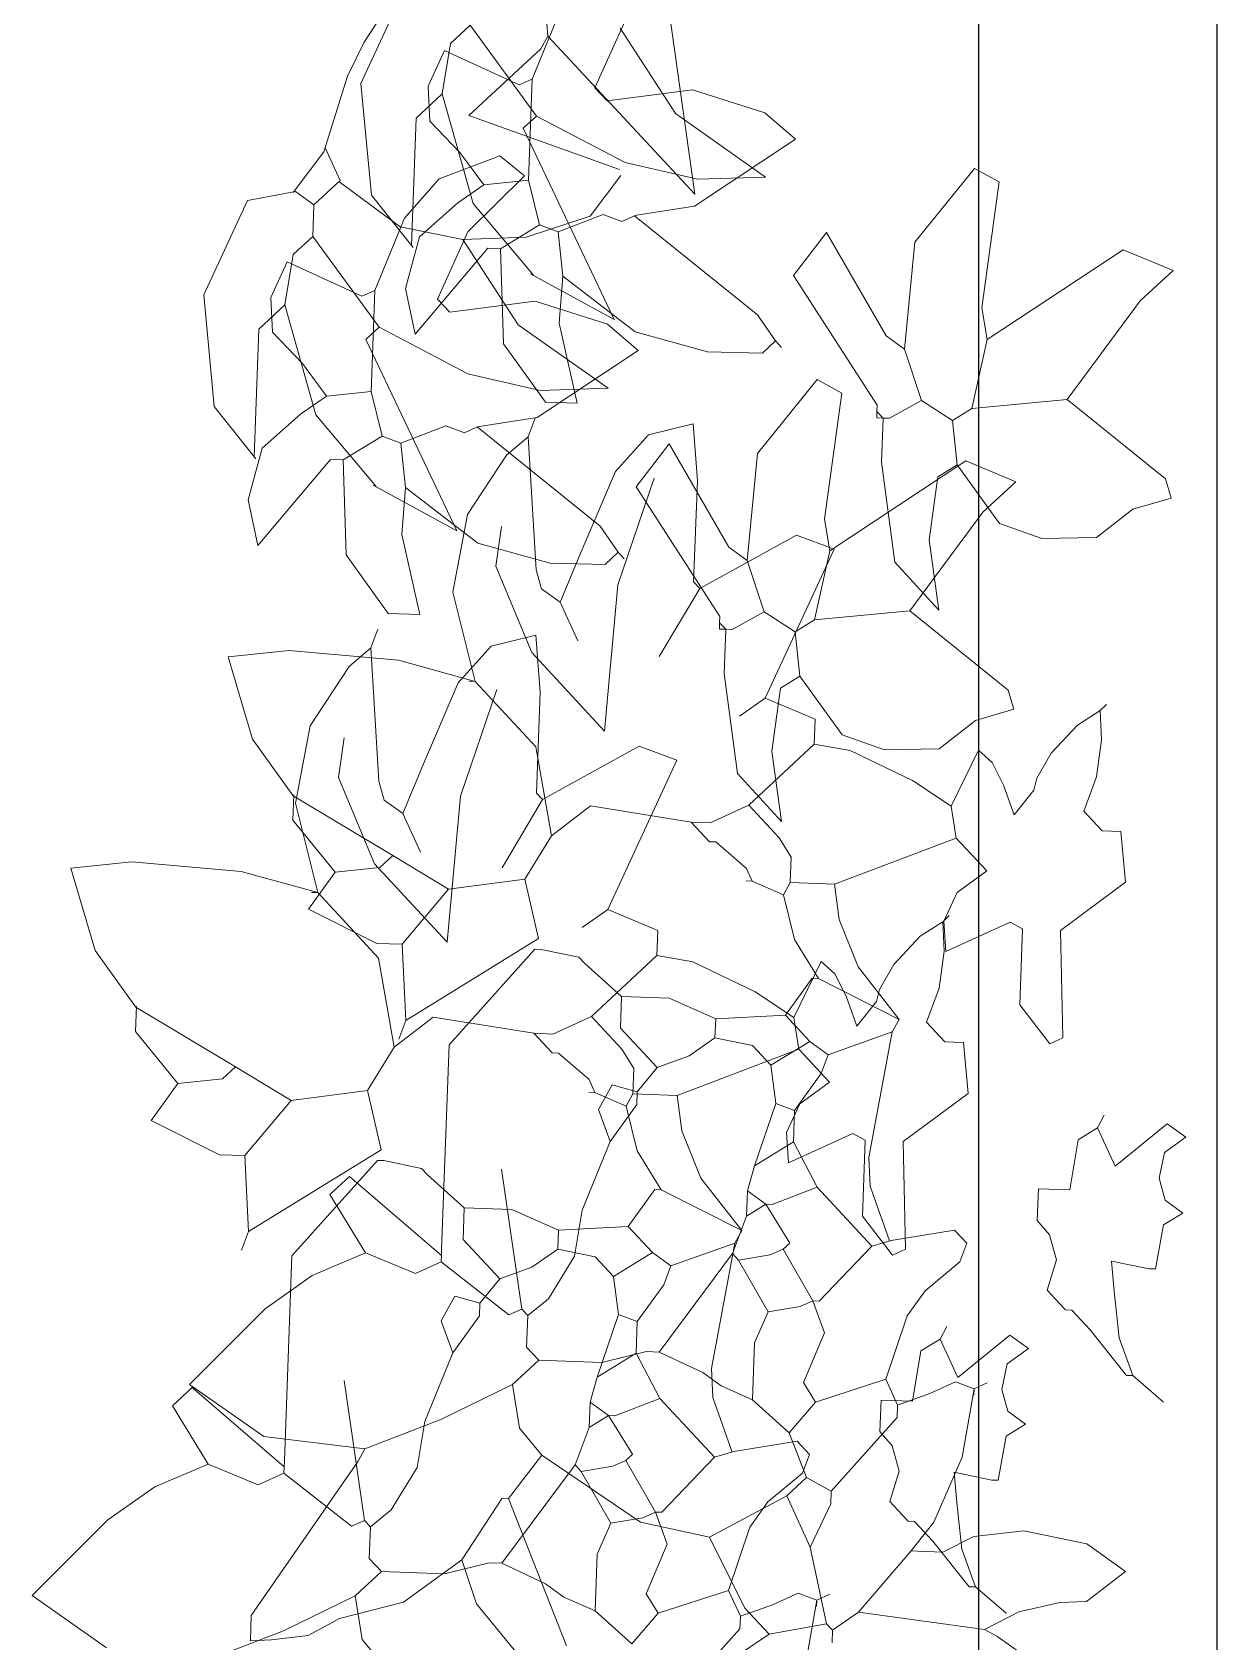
# Model space of a CAD drawing. Header units: millimetres. Extents: x 2667 to 2848, y -1 to 1765.
# Drawn here: x 2814.504 to 2815.001, y 1722.998 to 1723.673 of the extents above; entities that cross this region are included whole.
import ezdxf

# ---------------------------------------------------------------- set-up
doc = ezdxf.new("R2010")
doc.units = ezdxf.units.MM
doc.layers.add('PROIEZIONI', color=145, linetype='Continuous')
doc.layers.add('VERDE_giardino', color=74, linetype='Continuous', lineweight=9)

msp = doc.modelspace()

# ---------------------------------------------------------------- linework, layer by layer
at = {"layer": 'PROIEZIONI'}
for p, q in [((2814.90139, 1736.7425), (2814.90139, 1719.00637)), ((2815.00139, 1736.7425), (2815.00139, 1719.00637))]:
    msp.add_line(p, q, dxfattribs=at)
at = {"layer": 'VERDE_giardino'}
for p, q in [((2814.66061, 1723.69112), (2814.64228, 1723.65149)), ((2814.71887, 1723.69527), (2814.72065, 1723.67133)), ((2814.72651, 1723.6837), (2814.71405, 1723.65334)), ((2814.7823, 1723.60501), (2814.77148, 1723.68274)), ((2814.65203, 1723.68179), (2814.64359, 1723.66882)), ((2814.67983, 1723.66834), (2814.68807, 1723.676)), ((2814.68807, 1723.676), (2814.71587, 1723.63784)), ((2814.74046, 1723.64973), (2814.7531, 1723.67785)), ((2814.64359, 1723.66882), (2814.63657, 1723.65461)), ((2814.71781, 1723.66612), (2814.72065, 1723.67133)), ((2814.72065, 1723.67133), (2814.7823, 1723.60501)), ((2814.77424, 1723.63891), (2814.7511, 1723.67475)), ((2814.67734, 1723.6653), (2814.6704, 1723.6504)), ((2814.67641, 1723.64724), (2814.67983, 1723.66834)), ((2814.67734, 1723.6653), (2814.70866, 1723.65089)), ((2814.68759, 1723.63803), (2814.71781, 1723.66612)), ((2814.63657, 1723.65461), (2814.62673, 1723.62279)), ((2814.64228, 1723.65149), (2814.64669, 1723.60467)), ((2814.6704, 1723.6504), (2814.67114, 1723.63575)), ((2814.70866, 1723.65089), (2814.71405, 1723.65334)), ((2814.71251, 1723.61094), (2814.71405, 1723.65334)), ((2814.74046, 1723.64973), (2814.74557, 1723.64423)), ((2814.78141, 1723.64879), (2814.74557, 1723.64423)), ((2814.81173, 1723.63917), (2814.78141, 1723.64879)), ((2814.66542, 1723.63702), (2814.67641, 1723.64724)), ((2814.68934, 1723.60117), (2814.67641, 1723.64724)), ((2814.66346, 1723.58351), (2814.66542, 1723.63702)), ((2814.67114, 1723.63575), (2814.68375, 1723.6226)), ((2814.75074, 1723.61537), (2814.68759, 1723.63803)), ((2814.71587, 1723.63784), (2814.71037, 1723.63273)), ((2814.71587, 1723.63784), (2814.75312, 1723.61829)), ((2814.81197, 1723.61225), (2814.77424, 1723.63891)), ((2814.82459, 1723.62809), (2814.81173, 1723.63917)), ((2814.71037, 1723.63273), (2814.74848, 1723.55244)), ((2814.78218, 1723.60002), (2814.82459, 1723.62808)), ((2814.62673, 1723.62279), (2814.61386, 1723.60571)), ((2814.62727, 1723.62453), (2814.63352, 1723.61081)), ((2814.70052, 1723.62116), (2814.67513, 1723.61156)), ((2814.68375, 1723.6226), (2814.69386, 1723.60897)), ((2814.71083, 1723.61282), (2814.70052, 1723.62116)), ((2814.75312, 1723.61829), (2814.78342, 1723.61135)), ((2814.87464, 1723.58494), (2814.89965, 1723.61588)), ((2814.89965, 1723.61588), (2814.91006, 1723.61019)), ((2814.63352, 1723.61081), (2814.62253, 1723.60059)), ((2814.65878, 1723.5914), (2814.63292, 1723.61038)), ((2814.67513, 1723.61156), (2814.66049, 1723.59504)), ((2814.69386, 1723.60897), (2814.68297, 1723.6014)), ((2814.68709, 1723.58919), (2814.71083, 1723.61282)), ((2814.69386, 1723.60897), (2814.71251, 1723.61094)), ((2814.71251, 1723.61094), (2814.71714, 1723.5922)), ((2814.7384, 1723.59582), (2814.75125, 1723.61285)), ((2814.78342, 1723.61135), (2814.81197, 1723.61225)), ((2814.91006, 1723.61019), (2814.90283, 1723.55738)), ((2814.5946, 1723.60246), (2814.57627, 1723.56283)), ((2814.5946, 1723.60246), (2814.61478, 1723.60618)), ((2814.61478, 1723.60618), (2814.62253, 1723.60059)), ((2814.64669, 1723.60467), (2814.66422, 1723.58264)), ((2814.68297, 1723.6014), (2814.66682, 1723.58716)), ((2814.71473, 1723.57107), (2814.68934, 1723.60117)), ((2814.62205, 1723.58734), (2814.62253, 1723.60059)), ((2814.66049, 1723.59504), (2814.64804, 1723.56468)), ((2814.7116, 1723.58707), (2814.7384, 1723.59582)), ((2814.72499, 1723.58925), (2814.74383, 1723.59653)), ((2814.74383, 1723.59653), (2814.75168, 1723.59359)), ((2814.75168, 1723.59359), (2814.75708, 1723.59604)), ((2814.75708, 1723.59605), (2814.78218, 1723.60002)), ((2814.75708, 1723.59604), (2814.80864, 1723.55436)), ((2814.61381, 1723.57968), (2814.62205, 1723.58734)), ((2814.62205, 1723.58734), (2814.64985, 1723.54918)), ((2814.68508, 1723.58609), (2814.65878, 1723.5914)), ((2814.67445, 1723.56107), (2814.68709, 1723.58919)), ((2814.70085, 1723.58217), (2814.71714, 1723.5922)), ((2814.71714, 1723.5922), (2814.72499, 1723.58925)), ((2814.72499, 1723.58925), (2814.72696, 1723.57061)), ((2814.82371, 1723.57088), (2814.83763, 1723.58895)), ((2814.83763, 1723.58895), (2814.8626, 1723.54558)), ((2814.66682, 1723.58716), (2814.66092, 1723.56544)), ((2814.66505, 1723.54633), (2814.69554, 1723.58236)), ((2814.68508, 1723.58609), (2814.7116, 1723.58707)), ((2814.70822, 1723.55025), (2814.68508, 1723.58609)), ((2814.69554, 1723.58236), (2814.70085, 1723.58217)), ((2814.70085, 1723.58217), (2814.70205, 1723.54232)), ((2814.87035, 1723.53999), (2814.87464, 1723.58494)), ((2814.905, 1723.54403), (2814.9621, 1723.58176)), ((2814.9621, 1723.58176), (2814.98301, 1723.57303)), ((2814.61133, 1723.57664), (2814.60438, 1723.56174)), ((2814.61039, 1723.55858), (2814.61381, 1723.57968)), ((2814.61133, 1723.57664), (2814.64265, 1723.56223)), ((2814.71346, 1723.57158), (2814.74848, 1723.55244)), ((2814.72696, 1723.57061), (2814.7255, 1723.5509)), ((2814.72696, 1723.5706), (2814.75728, 1723.54731)), ((2814.82371, 1723.57088), (2814.85888, 1723.51652)), ((2814.96928, 1723.56027), (2814.98301, 1723.57303)), ((2814.57627, 1723.56283), (2814.58067, 1723.51601)), ((2814.60438, 1723.56174), (2814.60512, 1723.54709)), ((2814.64265, 1723.56223), (2814.64804, 1723.56468)), ((2814.64649, 1723.52228), (2814.64804, 1723.56468)), ((2814.66092, 1723.56544), (2814.66505, 1723.54633)), ((2814.67445, 1723.56107), (2814.67955, 1723.55557)), ((2814.5994, 1723.54836), (2814.61039, 1723.55858)), ((2814.62332, 1723.51251), (2814.61039, 1723.55858)), ((2814.71539, 1723.56013), (2814.67955, 1723.55557)), ((2814.74571, 1723.55051), (2814.71539, 1723.56013)), ((2814.80864, 1723.55436), (2814.8162, 1723.54347)), ((2814.90283, 1723.55738), (2814.905, 1723.54403)), ((2814.93858, 1723.51892), (2814.96928, 1723.56027)), ((2814.59745, 1723.49485), (2814.5994, 1723.54836)), ((2814.60512, 1723.54709), (2814.61773, 1723.53394)), ((2814.64985, 1723.54918), (2814.64436, 1723.54407)), ((2814.64985, 1723.54918), (2814.6871, 1723.52963)), ((2814.74596, 1723.52359), (2814.70822, 1723.55025)), ((2814.7255, 1723.5509), (2814.73298, 1723.51731)), ((2814.75857, 1723.53943), (2814.74571, 1723.55051)), ((2814.75728, 1723.54731), (2814.78761, 1723.53889)), ((2814.64436, 1723.54407), (2814.68246, 1723.46378)), ((2814.70205, 1723.54232), (2814.71973, 1723.51779)), ((2814.81071, 1723.53836), (2814.8162, 1723.54347)), ((2814.8162, 1723.54347), (2814.81876, 1723.54073)), ((2814.8626, 1723.54558), (2814.87035, 1723.53999)), ((2814.89863, 1723.51508), (2814.905, 1723.54403)), ((2814.61773, 1723.53394), (2814.62785, 1723.52031)), ((2814.71617, 1723.51136), (2814.75858, 1723.53942)), ((2814.78761, 1723.53889), (2814.81071, 1723.53836)), ((2814.87035, 1723.53999), (2814.87753, 1723.5185)), ((2814.6871, 1723.52963), (2814.7174, 1723.52269)), ((2814.80863, 1723.49628), (2814.83364, 1723.52722)), ((2814.83364, 1723.52722), (2814.84404, 1723.52153)), ((2814.62785, 1723.52031), (2814.61696, 1723.51274)), ((2814.62785, 1723.52031), (2814.64649, 1723.52228)), ((2814.64649, 1723.52228), (2814.65112, 1723.50354)), ((2814.7174, 1723.52269), (2814.74596, 1723.52359)), ((2814.84404, 1723.52153), (2814.83682, 1723.46872)), ((2814.58067, 1723.51601), (2814.5982, 1723.49398)), ((2814.71973, 1723.51779), (2814.73298, 1723.51731)), ((2814.85869, 1723.51122), (2814.85878, 1723.51387)), ((2814.85878, 1723.51387), (2814.85888, 1723.51652)), ((2814.85878, 1723.51387), (2814.86134, 1723.51113)), ((2814.86399, 1723.51103), (2814.87753, 1723.5185)), ((2814.87753, 1723.5185), (2814.89049, 1723.51006)), ((2814.89049, 1723.51006), (2814.89863, 1723.51508)), ((2814.89863, 1723.51508), (2814.93858, 1723.51892)), ((2814.93858, 1723.51892), (2814.97983, 1723.48558)), ((2814.61696, 1723.51274), (2814.6008, 1723.4985)), ((2814.64871, 1723.48241), (2814.62332, 1723.51251)), ((2814.65897, 1723.50059), (2814.67781, 1723.50787)), ((2814.67781, 1723.50787), (2814.68567, 1723.50493)), ((2814.68567, 1723.50493), (2814.69107, 1723.50738)), ((2814.69107, 1723.50739), (2814.71617, 1723.51136)), ((2814.69107, 1723.50738), (2814.74262, 1723.4657)), ((2814.71244, 1723.50328), (2814.71538, 1723.51113)), ((2814.78164, 1723.50872), (2814.76289, 1723.5041)), ((2814.78342, 1723.48477), (2814.78164, 1723.50872)), ((2814.85869, 1723.51122), (2814.86134, 1723.51113)), ((2814.86134, 1723.51113), (2814.86066, 1723.49258)), ((2814.86134, 1723.51113), (2814.86399, 1723.51103)), ((2814.89049, 1723.51006), (2814.89247, 1723.49142)), ((2814.63483, 1723.49351), (2814.65112, 1723.50354)), ((2814.65112, 1723.50354), (2814.65897, 1723.50059)), ((2814.65897, 1723.50059), (2814.66095, 1723.48195)), ((2814.70327, 1723.49558), (2814.71244, 1723.50328)), ((2814.71244, 1723.50328), (2814.71572, 1723.44743)), ((2814.74907, 1723.48868), (2814.76289, 1723.5041)), ((2814.7577, 1723.48222), (2814.77162, 1723.50029)), ((2814.77162, 1723.50029), (2814.79658, 1723.45691)), ((2814.6008, 1723.4985), (2814.5949, 1723.47678)), ((2814.59903, 1723.45767), (2814.62953, 1723.4937)), ((2814.62953, 1723.4937), (2814.63483, 1723.49351)), ((2814.63483, 1723.49351), (2814.63603, 1723.45366)), ((2814.68704, 1723.47058), (2814.70327, 1723.49558)), ((2814.80434, 1723.45133), (2814.80863, 1723.49628)), ((2814.83898, 1723.45537), (2814.89608, 1723.4931)), ((2814.89608, 1723.4931), (2814.917, 1723.48437)), ((2814.73456, 1723.45471), (2814.74907, 1723.48868)), ((2814.86632, 1723.45064), (2814.86066, 1723.49258)), ((2814.8807, 1723.46), (2814.88432, 1723.4864)), ((2814.88432, 1723.4864), (2814.89247, 1723.49142)), ((2814.89247, 1723.49142), (2814.91015, 1723.46689)), ((2814.64744, 1723.48292), (2814.68246, 1723.46378)), ((2814.66094, 1723.48195), (2814.65948, 1723.46224)), ((2814.66095, 1723.48194), (2814.69127, 1723.45865)), ((2814.76527, 1723.48588), (2814.75006, 1723.44109)), ((2814.7577, 1723.48222), (2814.79286, 1723.42786)), ((2814.78187, 1723.44237), (2814.78342, 1723.48477)), ((2814.90326, 1723.47161), (2814.917, 1723.48437)), ((2814.97983, 1723.48558), (2814.98219, 1723.47753)), ((2814.5949, 1723.47678), (2814.59903, 1723.45767)), ((2814.95095, 1723.46096), (2814.96609, 1723.47281)), ((2814.96609, 1723.47281), (2814.98219, 1723.47753)), ((2814.68087, 1723.43809), (2814.68704, 1723.47058)), ((2814.83682, 1723.46872), (2814.83898, 1723.45537)), ((2814.87256, 1723.43026), (2814.90326, 1723.47161)), ((2814.91015, 1723.46689), (2814.92796, 1723.46058)), ((2814.65948, 1723.46224), (2814.66696, 1723.42865)), ((2814.69888, 1723.44889), (2814.70118, 1723.46554)), ((2814.74262, 1723.4657), (2814.75019, 1723.45481)), ((2814.78443, 1723.43963), (2814.82505, 1723.46203)), ((2814.84076, 1723.45615), (2814.82505, 1723.46203)), ((2814.8807, 1723.46), (2814.88473, 1723.43047)), ((2814.92796, 1723.46058), (2814.95095, 1723.46096)), ((2814.63603, 1723.45366), (2814.65372, 1723.42913)), ((2814.69127, 1723.45865), (2814.7216, 1723.45023)), ((2814.72583, 1723.4338), (2814.73456, 1723.45471)), ((2814.74469, 1723.4497), (2814.75019, 1723.45481)), ((2814.75019, 1723.45481), (2814.75274, 1723.45207)), ((2814.79658, 1723.45691), (2814.80434, 1723.45133)), ((2814.81194, 1723.39351), (2814.84076, 1723.45615)), ((2814.83262, 1723.42642), (2814.83898, 1723.45537)), ((2814.71396, 1723.41271), (2814.69888, 1723.44889)), ((2814.71572, 1723.44743), (2814.71808, 1723.43938)), ((2814.7216, 1723.45023), (2814.74469, 1723.4497)), ((2814.80434, 1723.45133), (2814.81152, 1723.42984)), ((2814.88473, 1723.43047), (2814.86632, 1723.45064)), ((2814.71808, 1723.43938), (2814.72583, 1723.4338)), ((2814.75006, 1723.44109), (2814.74443, 1723.37975)), ((2814.78443, 1723.43963), (2814.76746, 1723.41105)), ((2814.78443, 1723.43963), (2814.78187, 1723.44237)), ((2814.68087, 1723.43809), (2814.69013, 1723.4006)), ((2814.72583, 1723.4338), (2814.7332, 1723.41761)), ((2814.65372, 1723.42913), (2814.66696, 1723.42865)), ((2814.79267, 1723.42256), (2814.79277, 1723.42521)), ((2814.79277, 1723.42521), (2814.79286, 1723.42786)), ((2814.79277, 1723.42521), (2814.79532, 1723.42246)), ((2814.79797, 1723.42237), (2814.81152, 1723.42984)), ((2814.81152, 1723.42984), (2814.82447, 1723.4214)), ((2814.82447, 1723.4214), (2814.83262, 1723.42642)), ((2814.83262, 1723.42642), (2814.87256, 1723.43026)), ((2814.87256, 1723.43026), (2814.91381, 1723.39692)), ((2814.64643, 1723.41462), (2814.64936, 1723.42247)), ((2814.71562, 1723.42006), (2814.69688, 1723.41544)), ((2814.7174, 1723.39611), (2814.71562, 1723.42006)), ((2814.79267, 1723.42256), (2814.79532, 1723.42246)), ((2814.79532, 1723.42246), (2814.79465, 1723.40392)), ((2814.79532, 1723.42246), (2814.79797, 1723.42237)), ((2814.82447, 1723.4214), (2814.82645, 1723.40276)), ((2814.58656, 1723.41087), (2814.61219, 1723.41359)), ((2814.61219, 1723.41359), (2814.658, 1723.40948)), ((2814.63725, 1723.40691), (2814.64643, 1723.41462)), ((2814.64643, 1723.41462), (2814.6497, 1723.35877)), ((2814.68305, 1723.40002), (2814.69688, 1723.41544)), ((2814.74443, 1723.37975), (2814.71396, 1723.41271)), ((2814.59679, 1723.37638), (2814.58656, 1723.41087)), ((2814.62102, 1723.38192), (2814.63725, 1723.40691)), ((2814.658, 1723.40948), (2814.69013, 1723.4006)), ((2814.66854, 1723.36605), (2814.68305, 1723.40002)), ((2814.69013, 1723.4006), (2814.68747, 1723.40069)), ((2814.69013, 1723.4006), (2814.71566, 1723.37313)), ((2814.8003, 1723.36198), (2814.79465, 1723.40392)), ((2814.81831, 1723.39774), (2814.82645, 1723.40276)), ((2814.82645, 1723.40276), (2814.84413, 1723.37823)), ((2814.69925, 1723.39722), (2814.68405, 1723.35243)), ((2814.71586, 1723.35371), (2814.7174, 1723.39611)), ((2814.81194, 1723.39351), (2814.80105, 1723.38594)), ((2814.81194, 1723.39351), (2814.83285, 1723.38478)), ((2814.81469, 1723.37134), (2814.81831, 1723.39774)), ((2814.91381, 1723.39692), (2814.91617, 1723.38887)), ((2814.83285, 1723.38478), (2814.83247, 1723.37419)), ((2814.90008, 1723.38415), (2814.91617, 1723.38887)), ((2814.9524, 1723.38839), (2814.94298, 1723.38228)), ((2814.9524, 1723.38839), (2814.95515, 1723.39094)), ((2814.95296, 1723.37607), (2814.9524, 1723.38839)), ((2814.61486, 1723.34943), (2814.62102, 1723.38192)), ((2814.84413, 1723.37823), (2814.86194, 1723.37192)), ((2814.88494, 1723.3723), (2814.90008, 1723.38415)), ((2814.94298, 1723.38228), (2814.93182, 1723.3705)), ((2814.6138, 1723.3526), (2814.59679, 1723.37638)), ((2814.63286, 1723.36023), (2814.63517, 1723.37688)), ((2814.71566, 1723.37313), (2814.72226, 1723.33574)), ((2814.71841, 1723.35097), (2814.75903, 1723.37337)), ((2814.77474, 1723.36749), (2814.75903, 1723.37337)), ((2814.80499, 1723.34864), (2814.83247, 1723.37419)), ((2814.81469, 1723.37134), (2814.81872, 1723.34181)), ((2814.84761, 1723.37162), (2814.83247, 1723.37419)), ((2814.8737, 1723.35897), (2814.84761, 1723.37162)), ((2814.86194, 1723.37192), (2814.88494, 1723.3723)), ((2814.8899, 1723.34821), (2814.90137, 1723.37167)), ((2814.90717, 1723.36653), (2814.90137, 1723.37167)), ((2814.95087, 1723.36055), (2814.95296, 1723.37607)), ((2814.65982, 1723.34514), (2814.66854, 1723.36605)), ((2814.74592, 1723.30485), (2814.77474, 1723.36749)), ((2814.91193, 1723.35709), (2814.90717, 1723.36653)), ((2814.93182, 1723.3705), (2814.92582, 1723.36)), ((2814.64795, 1723.32405), (2814.63286, 1723.36023)), ((2814.6497, 1723.35877), (2814.65206, 1723.35072)), ((2814.81872, 1723.34181), (2814.8003, 1723.36198)), ((2814.8899, 1723.34821), (2814.8737, 1723.35897)), ((2814.92582, 1723.36), (2814.92464, 1723.3549)), ((2814.94555, 1723.34618), (2814.95087, 1723.36055)), ((2814.6137, 1723.34235), (2814.61408, 1723.35295)), ((2814.65562, 1723.32755), (2814.6138, 1723.3526)), ((2814.68405, 1723.35243), (2814.67842, 1723.29109)), ((2814.71841, 1723.35097), (2814.70145, 1723.32239)), ((2814.71841, 1723.35097), (2814.71586, 1723.35371)), ((2814.9163, 1723.34459), (2814.91193, 1723.35709)), ((2814.92464, 1723.3549), (2814.9163, 1723.34459)), ((2814.61486, 1723.34943), (2814.62411, 1723.31194)), ((2814.65206, 1723.35072), (2814.65982, 1723.34514)), ((2814.65982, 1723.34514), (2814.66719, 1723.32895)), ((2814.72226, 1723.33574), (2814.73864, 1723.34841)), ((2814.78085, 1723.34156), (2814.73864, 1723.34841)), ((2814.7888, 1723.34127), (2814.80499, 1723.34864)), ((2814.80499, 1723.34864), (2814.81777, 1723.33492)), ((2814.8899, 1723.34821), (2814.89206, 1723.33486)), ((2814.95322, 1723.33794), (2814.94555, 1723.34618)), ((2814.63148, 1723.32047), (2814.6137, 1723.34235)), ((2814.78085, 1723.34156), (2814.78851, 1723.33332)), ((2814.78085, 1723.34156), (2814.7888, 1723.34127)), ((2814.96117, 1723.33765), (2814.95322, 1723.33794)), ((2814.96117, 1723.33765), (2814.96304, 1723.31635)), ((2814.72226, 1723.33574), (2814.71099, 1723.31757)), ((2814.78851, 1723.33332), (2814.79117, 1723.33323)), ((2814.79117, 1723.33323), (2814.80403, 1723.32214)), ((2814.81777, 1723.33492), (2814.82278, 1723.32677)), ((2814.84094, 1723.31549), (2814.89206, 1723.33486)), ((2814.89206, 1723.33486), (2814.90484, 1723.32112)), ((2814.52054, 1723.32221), (2814.54618, 1723.32493)), ((2814.54618, 1723.32493), (2814.59199, 1723.32082)), ((2814.67842, 1723.29109), (2814.64795, 1723.32405)), ((2814.65013, 1723.32244), (2814.65562, 1723.32755)), ((2814.65562, 1723.32755), (2814.67899, 1723.31343)), ((2814.82278, 1723.32677), (2814.82239, 1723.31617)), ((2814.53078, 1723.28771), (2814.52054, 1723.32221)), ((2814.59199, 1723.32082), (2814.62411, 1723.31194)), ((2814.63148, 1723.32047), (2814.62029, 1723.30496)), ((2814.63148, 1723.32047), (2814.65013, 1723.32244)), ((2814.67899, 1723.31343), (2814.71099, 1723.31757)), ((2814.71099, 1723.31757), (2814.71681, 1723.29267)), ((2814.80403, 1723.32214), (2814.80649, 1723.31674)), ((2814.90484, 1723.32112), (2814.89241, 1723.31198)), ((2814.62411, 1723.31194), (2814.62146, 1723.31203)), ((2814.62411, 1723.31194), (2814.64965, 1723.28447)), ((2814.65956, 1723.29025), (2814.67899, 1723.31343)), ((2814.80384, 1723.31684), (2814.80649, 1723.31674)), ((2814.80649, 1723.31674), (2814.81954, 1723.31097)), ((2814.81954, 1723.31097), (2814.82239, 1723.31617)), ((2814.81954, 1723.31097), (2814.82417, 1723.29222)), ((2814.82239, 1723.31617), (2814.84094, 1723.31549)), ((2814.84298, 1723.30062), (2814.84094, 1723.31549)), ((2814.89241, 1723.31198), (2814.88687, 1723.3)), ((2814.96304, 1723.31635), (2814.93577, 1723.29611)), ((2814.62029, 1723.30496), (2814.64897, 1723.29064)), ((2814.74592, 1723.30485), (2814.73503, 1723.29728)), ((2814.74592, 1723.30485), (2814.76684, 1723.29612)), ((2814.85094, 1723.28084), (2814.84298, 1723.30062)), ((2814.88639, 1723.29973), (2814.87696, 1723.29362)), ((2814.88639, 1723.29973), (2814.88913, 1723.30228)), ((2814.88695, 1723.28741), (2814.88639, 1723.29973)), ((2814.88687, 1723.3), (2814.88768, 1723.28725)), ((2814.88768, 1723.28725), (2814.91466, 1723.29954)), ((2814.91466, 1723.29954), (2814.91987, 1723.29669)), ((2814.64897, 1723.29064), (2814.65956, 1723.29025)), ((2814.65956, 1723.29025), (2814.66106, 1723.25835)), ((2814.66106, 1723.25835), (2814.71681, 1723.29267)), ((2814.76684, 1723.29612), (2814.76645, 1723.28553)), ((2814.82417, 1723.29222), (2814.83419, 1723.27593)), ((2814.87696, 1723.29362), (2814.86581, 1723.28184)), ((2814.91987, 1723.29669), (2814.91871, 1723.26489)), ((2814.93577, 1723.29611), (2814.93678, 1723.25097)), ((2814.54778, 1723.26394), (2814.53078, 1723.28771)), ((2814.64965, 1723.28447), (2814.65624, 1723.24708)), ((2814.71522, 1723.28823), (2814.67926, 1723.24814)), ((2814.71787, 1723.28813), (2814.71522, 1723.28823)), ((2814.71787, 1723.28813), (2814.73368, 1723.2849)), ((2814.73368, 1723.2849), (2814.73623, 1723.28216)), ((2814.73898, 1723.25998), (2814.76645, 1723.28553)), ((2814.78159, 1723.28296), (2814.76645, 1723.28553)), ((2814.88485, 1723.27189), (2814.88695, 1723.28741)), ((2814.73623, 1723.28216), (2814.75165, 1723.26832)), ((2814.80768, 1723.27031), (2814.78159, 1723.28296)), ((2814.82388, 1723.25955), (2814.83535, 1723.28301)), ((2814.84115, 1723.27787), (2814.83535, 1723.28301)), ((2814.84592, 1723.26843), (2814.84115, 1723.27787)), ((2814.86807, 1723.25877), (2814.85094, 1723.28084)), ((2814.86581, 1723.28184), (2814.85981, 1723.27134)), ((2814.82388, 1723.25955), (2814.80768, 1723.27031)), ((2814.82036, 1723.26051), (2814.83154, 1723.27603)), ((2814.83154, 1723.27603), (2814.83419, 1723.27593)), ((2814.83419, 1723.27593), (2814.86807, 1723.25877)), ((2814.85981, 1723.27134), (2814.85862, 1723.26624)), ((2814.87954, 1723.25752), (2814.88485, 1723.27189)), ((2814.54768, 1723.25369), (2814.54807, 1723.26429)), ((2814.58961, 1723.23889), (2814.54778, 1723.26394)), ((2814.75165, 1723.26832), (2814.75117, 1723.25507)), ((2814.75165, 1723.26832), (2814.77156, 1723.26764)), ((2814.77156, 1723.26764), (2814.79111, 1723.25893)), ((2814.85029, 1723.25593), (2814.84592, 1723.26843)), ((2814.85862, 1723.26624), (2814.85029, 1723.25593)), ((2814.91871, 1723.26489), (2814.93138, 1723.2485)), ((2814.65624, 1723.24708), (2814.67263, 1723.25975)), ((2814.66106, 1723.25835), (2814.65812, 1723.2505)), ((2814.71484, 1723.2529), (2814.67263, 1723.25975)), ((2814.72279, 1723.25261), (2814.73898, 1723.25998)), ((2814.73898, 1723.25998), (2814.75175, 1723.24626)), ((2814.79082, 1723.25097), (2814.79111, 1723.25893)), ((2814.79111, 1723.25893), (2814.82036, 1723.26051)), ((2814.82036, 1723.26051), (2814.83058, 1723.24953)), ((2814.82388, 1723.25955), (2814.82605, 1723.2462)), ((2814.86522, 1723.25357), (2814.86807, 1723.25877)), ((2814.8872, 1723.24928), (2814.87954, 1723.25752)), ((2814.56546, 1723.23181), (2814.54768, 1723.25369)), ((2814.71484, 1723.2529), (2814.7225, 1723.24466)), ((2814.71484, 1723.2529), (2814.72279, 1723.25261)), ((2814.75117, 1723.25507), (2814.76649, 1723.23859)), ((2814.77993, 1723.24341), (2814.79082, 1723.25097)), ((2814.79082, 1723.25097), (2814.80663, 1723.24775)), ((2814.83833, 1723.24393), (2814.86522, 1723.25357)), ((2814.86522, 1723.25357), (2814.85534, 1723.20086)), ((2814.93138, 1723.2485), (2814.93678, 1723.25097)), ((2814.65624, 1723.24708), (2814.64497, 1723.22891)), ((2814.67926, 1723.24814), (2814.67613, 1723.16227)), ((2814.7225, 1723.24466), (2814.72515, 1723.24457)), ((2814.72515, 1723.24457), (2814.73801, 1723.23348)), ((2814.75175, 1723.24626), (2814.75676, 1723.23811)), ((2814.76649, 1723.23859), (2814.77993, 1723.24341)), ((2814.77492, 1723.22683), (2814.82605, 1723.2462)), ((2814.80663, 1723.24775), (2814.81429, 1723.23951)), ((2814.81429, 1723.23951), (2814.83058, 1723.24953)), ((2814.82605, 1723.2462), (2814.83882, 1723.23246)), ((2814.83058, 1723.24953), (2814.83833, 1723.24393)), ((2814.8354, 1723.23608), (2814.83833, 1723.24393)), ((2814.89515, 1723.24899), (2814.8872, 1723.24928)), ((2814.89515, 1723.24899), (2814.89703, 1723.22769)), ((2814.58411, 1723.23378), (2814.58961, 1723.23889)), ((2814.58961, 1723.23889), (2814.61297, 1723.22477)), ((2814.75676, 1723.23811), (2814.75638, 1723.2275)), ((2814.75815, 1723.22828), (2814.76649, 1723.23859)), ((2814.81429, 1723.23951), (2814.81636, 1723.22351)), ((2814.82421, 1723.22056), (2814.8354, 1723.23608)), ((2814.56546, 1723.23181), (2814.55428, 1723.2163)), ((2814.56546, 1723.23181), (2814.58411, 1723.23378)), ((2814.73801, 1723.23348), (2814.74047, 1723.22808)), ((2814.74196, 1723.22091), (2814.74765, 1723.23132)), ((2814.74765, 1723.23132), (2814.75815, 1723.22828)), ((2814.83882, 1723.23246), (2814.8264, 1723.22332)), ((2814.59355, 1723.20159), (2814.61297, 1723.22477)), ((2814.61297, 1723.22477), (2814.64497, 1723.22891)), ((2814.64497, 1723.22891), (2814.6508, 1723.20401)), ((2814.73782, 1723.22818), (2814.74047, 1723.22808)), ((2814.74047, 1723.22808), (2814.75353, 1723.22231)), ((2814.74678, 1723.20746), (2814.75796, 1723.22298)), ((2814.75353, 1723.22231), (2814.75638, 1723.2275)), ((2814.75638, 1723.2275), (2814.77492, 1723.22683)), ((2814.75796, 1723.22298), (2814.75815, 1723.22828)), ((2814.77696, 1723.21196), (2814.77492, 1723.22683)), ((2814.80744, 1723.19729), (2814.81636, 1723.22351)), ((2814.81636, 1723.22351), (2814.82421, 1723.22056)), ((2814.8264, 1723.22332), (2814.82086, 1723.21134)), ((2814.89703, 1723.22769), (2814.86975, 1723.20745)), ((2814.55428, 1723.2163), (2814.58295, 1723.20198)), ((2814.74678, 1723.20746), (2814.74196, 1723.22091)), ((2814.75353, 1723.22231), (2814.75815, 1723.20356)), ((2814.82373, 1723.20732), (2814.82421, 1723.22056)), ((2814.95417, 1723.21849), (2814.95132, 1723.21328)), ((2814.78492, 1723.19218), (2814.77696, 1723.21196)), ((2814.82086, 1723.21134), (2814.82166, 1723.19859)), ((2814.82166, 1723.19859), (2814.84865, 1723.21088)), ((2814.84865, 1723.21088), (2814.85385, 1723.20803)), ((2814.94318, 1723.20827), (2814.95132, 1723.21328)), ((2814.95132, 1723.21328), (2814.9587, 1723.19709)), ((2814.9587, 1723.19709), (2814.98058, 1723.21487)), ((2814.97943, 1723.20289), (2814.98833, 1723.20928)), ((2814.98058, 1723.21487), (2814.98833, 1723.20928)), ((2814.59505, 1723.16969), (2814.6508, 1723.20401)), ((2814.73511, 1723.1787), (2814.74678, 1723.20746)), ((2814.75815, 1723.20356), (2814.76817, 1723.18727)), ((2814.80744, 1723.19729), (2814.82373, 1723.20732)), ((2814.82373, 1723.20732), (2814.83366, 1723.18838)), ((2814.85385, 1723.20803), (2814.85269, 1723.17623)), ((2814.86975, 1723.20745), (2814.87076, 1723.16231)), ((2814.93976, 1723.18717), (2814.94318, 1723.20827)), ((2814.97714, 1723.19209), (2814.97943, 1723.20289)), ((2814.58295, 1723.20198), (2814.59355, 1723.20159)), ((2814.59355, 1723.20159), (2814.59505, 1723.16969)), ((2814.6492, 1723.19957), (2814.61325, 1723.15948)), ((2814.65186, 1723.19947), (2814.6492, 1723.19957)), ((2814.65186, 1723.19947), (2814.66766, 1723.19624)), ((2814.66766, 1723.19624), (2814.67021, 1723.1935)), ((2814.70971, 1723.13716), (2814.70124, 1723.19586)), ((2814.80441, 1723.18679), (2814.80744, 1723.19729)), ((2814.85534, 1723.20086), (2814.85591, 1723.1888)), ((2814.6292, 1723.18521), (2814.63744, 1723.19287)), ((2814.63744, 1723.19287), (2814.67604, 1723.15962)), ((2814.67021, 1723.1935), (2814.68563, 1723.17966)), ((2814.80205, 1723.17011), (2814.78492, 1723.19218)), ((2814.85591, 1723.1888), (2814.8641, 1723.16584)), ((2814.97965, 1723.18293), (2814.97714, 1723.19209)), ((2814.64423, 1723.16078), (2814.6292, 1723.18521)), ((2814.75435, 1723.17185), (2814.76553, 1723.18737)), ((2814.76553, 1723.18737), (2814.76817, 1723.18727)), ((2814.76817, 1723.18727), (2814.80205, 1723.17011)), ((2814.80402, 1723.17619), (2814.80441, 1723.18679)), ((2814.80441, 1723.18679), (2814.81216, 1723.1812)), ((2814.81481, 1723.1811), (2814.83366, 1723.18838)), ((2814.83366, 1723.18838), (2814.85664, 1723.16365)), ((2814.92602, 1723.1744), (2814.92651, 1723.18765)), ((2814.92651, 1723.18765), (2814.93976, 1723.18717)), ((2814.98717, 1723.17748), (2814.97965, 1723.18293)), ((2814.68563, 1723.17966), (2814.68515, 1723.16641)), ((2814.68563, 1723.17966), (2814.70554, 1723.17898)), ((2814.70554, 1723.17898), (2814.7251, 1723.17027)), ((2814.73511, 1723.1787), (2814.73187, 1723.15941)), ((2814.79814, 1723.16048), (2814.80402, 1723.17619)), ((2814.80402, 1723.17619), (2814.81216, 1723.1812)), ((2814.81216, 1723.1812), (2814.82218, 1723.16491)), ((2814.81216, 1723.1812), (2814.81481, 1723.1811)), ((2814.85269, 1723.17623), (2814.86537, 1723.15984)), ((2814.97903, 1723.17247), (2814.98717, 1723.17748)), ((2814.59505, 1723.16969), (2814.5921, 1723.16184)), ((2814.72481, 1723.16231), (2814.7251, 1723.17027)), ((2814.7251, 1723.17027), (2814.75435, 1723.17185)), ((2814.75435, 1723.17185), (2814.76456, 1723.16087)), ((2814.7992, 1723.16491), (2814.80205, 1723.17011)), ((2814.86469, 1723.16602), (2814.89138, 1723.17035)), ((2814.89138, 1723.17035), (2814.89649, 1723.16486)), ((2814.93116, 1723.16838), (2814.92602, 1723.1744)), ((2814.97571, 1723.15401), (2814.97903, 1723.17247)), ((2814.67604, 1723.15962), (2814.67613, 1723.16227)), ((2814.68515, 1723.16641), (2814.70047, 1723.14993)), ((2814.71392, 1723.15475), (2814.72481, 1723.16231)), ((2814.72481, 1723.16231), (2814.74061, 1723.15909)), ((2814.77232, 1723.15527), (2814.7992, 1723.16491)), ((2814.7992, 1723.16491), (2814.78932, 1723.1122)), ((2814.81404, 1723.1599), (2814.81944, 1723.16236)), ((2814.82218, 1723.16491), (2814.81944, 1723.16236)), ((2814.81944, 1723.16236), (2814.83192, 1723.14067)), ((2814.83457, 1723.14057), (2814.85664, 1723.16365)), ((2814.85664, 1723.16365), (2814.86469, 1723.16602)), ((2814.86537, 1723.15984), (2814.87076, 1723.16231)), ((2814.89649, 1723.16486), (2814.89355, 1723.15701)), ((2814.9341, 1723.15785), (2814.93116, 1723.16838)), ((2814.61325, 1723.15948), (2814.61012, 1723.07361)), ((2814.62178, 1723.15124), (2814.64423, 1723.16078)), ((2814.64423, 1723.16078), (2814.66515, 1723.15206)), ((2814.66515, 1723.15206), (2814.67594, 1723.15698)), ((2814.67594, 1723.15698), (2814.67604, 1723.15962)), ((2814.67594, 1723.15698), (2814.70432, 1723.13471)), ((2814.73187, 1723.15941), (2814.72101, 1723.14153)), ((2814.74061, 1723.15909), (2814.74827, 1723.15085)), ((2814.74827, 1723.15085), (2814.76456, 1723.16087)), ((2814.76456, 1723.16087), (2814.77232, 1723.15527)), ((2814.76745, 1723.11914), (2814.79814, 1723.16048)), ((2814.76938, 1723.14742), (2814.77232, 1723.15527)), ((2814.79814, 1723.16048), (2814.8007, 1723.15773)), ((2814.8007, 1723.15773), (2814.81404, 1723.1599)), ((2814.8007, 1723.15773), (2814.81317, 1723.13605)), ((2814.89355, 1723.15701), (2814.87901, 1723.14489)), ((2814.93026, 1723.14505), (2814.9341, 1723.15785)), ((2814.95725, 1723.15734), (2814.97305, 1723.15411)), ((2814.95831, 1723.14472), (2814.95725, 1723.15734)), ((2814.60213, 1723.13733), (2814.62178, 1723.15124)), ((2814.69214, 1723.13962), (2814.70047, 1723.14993)), ((2814.70047, 1723.14993), (2814.71392, 1723.15475)), ((2814.74827, 1723.15085), (2814.75034, 1723.13485)), ((2814.97305, 1723.15411), (2814.97571, 1723.15401)), ((2814.67594, 1723.13225), (2814.68163, 1723.14266)), ((2814.68163, 1723.14266), (2814.69214, 1723.13962)), ((2814.72101, 1723.14153), (2814.71227, 1723.13442)), ((2814.75819, 1723.1319), (2814.76938, 1723.14742)), ((2814.87901, 1723.14489), (2814.8715, 1723.13429)), ((2814.93538, 1723.13956), (2814.93026, 1723.14505)), ((2814.96045, 1723.12515), (2814.95831, 1723.14472)), ((2814.57033, 1723.10559), (2814.60213, 1723.13733)), ((2814.69194, 1723.13432), (2814.69214, 1723.13962)), ((2814.70432, 1723.13471), (2814.70971, 1723.13716)), ((2814.70971, 1723.13716), (2814.71227, 1723.13442)), ((2814.74142, 1723.10863), (2814.75034, 1723.13485)), ((2814.75034, 1723.13485), (2814.75819, 1723.1319)), ((2814.80739, 1723.12299), (2814.81317, 1723.13605)), ((2814.81317, 1723.13605), (2814.82652, 1723.13822)), ((2814.82652, 1723.13822), (2814.83192, 1723.14067)), ((2814.83192, 1723.14067), (2814.83673, 1723.12723)), ((2814.83192, 1723.14067), (2814.83457, 1723.14057)), ((2814.93538, 1723.13956), (2814.93793, 1723.13681)), ((2814.93793, 1723.13681), (2814.94057, 1723.13671)), ((2814.94057, 1723.13671), (2814.94823, 1723.12847)), ((2814.68076, 1723.1188), (2814.67594, 1723.13225)), ((2814.68076, 1723.1188), (2814.69194, 1723.13432)), ((2814.71227, 1723.13442), (2814.71179, 1723.12116)), ((2814.75771, 1723.11866), (2814.75819, 1723.1319)), ((2814.8715, 1723.13429), (2814.86256, 1723.10771)), ((2814.88816, 1723.12983), (2814.88531, 1723.12462)), ((2814.94823, 1723.12847), (2814.96346, 1723.10934)), ((2814.80652, 1723.09914), (2814.80739, 1723.12299)), ((2814.83673, 1723.12723), (2814.82801, 1723.10632)), ((2814.87716, 1723.11961), (2814.88531, 1723.12462)), ((2814.88531, 1723.12462), (2814.89268, 1723.10843)), ((2814.89268, 1723.10843), (2814.91456, 1723.12621)), ((2814.91456, 1723.12621), (2814.92232, 1723.12062)), ((2814.96612, 1723.10925), (2814.96045, 1723.12515)), ((2814.6691, 1723.09004), (2814.68076, 1723.1188)), ((2814.70591, 1723.10546), (2814.71689, 1723.11568)), ((2814.71179, 1723.12116), (2814.71689, 1723.11568)), ((2814.71689, 1723.11568), (2814.7434, 1723.11471)), ((2814.74142, 1723.10863), (2814.75771, 1723.11866)), ((2814.7434, 1723.11471), (2814.76214, 1723.11933)), ((2814.75771, 1723.11866), (2814.76764, 1723.09972)), ((2814.76214, 1723.11933), (2814.76745, 1723.11914)), ((2814.76745, 1723.11914), (2814.7857, 1723.11051)), ((2814.87374, 1723.09851), (2814.87716, 1723.11961)), ((2814.91341, 1723.11423), (2814.92232, 1723.12062)), ((2814.73839, 1723.09813), (2814.74142, 1723.10863)), ((2814.7857, 1723.11051), (2814.79346, 1723.10493)), ((2814.78932, 1723.1122), (2814.7899, 1723.10014)), ((2814.83302, 1723.09817), (2814.86256, 1723.10771)), ((2814.86256, 1723.10771), (2814.86747, 1723.09692)), ((2814.91112, 1723.10343), (2814.91341, 1723.11423)), ((2814.96346, 1723.10934), (2814.96612, 1723.10925)), ((2814.96612, 1723.10925), (2814.97897, 1723.09817)), ((2814.56319, 1723.09655), (2814.57143, 1723.10421)), ((2814.60145, 1723.08374), (2814.57033, 1723.10559)), ((2814.57143, 1723.10421), (2814.61002, 1723.07096)), ((2814.6437, 1723.0485), (2814.63523, 1723.1072)), ((2814.70591, 1723.10546), (2814.67575, 1723.09078)), ((2814.70881, 1723.08714), (2814.70591, 1723.10546)), ((2814.79346, 1723.10493), (2814.80652, 1723.09914)), ((2814.82801, 1723.10632), (2814.83302, 1723.09817)), ((2814.86747, 1723.09692), (2814.88092, 1723.10174)), ((2814.88092, 1723.10174), (2814.89171, 1723.10665)), ((2814.89171, 1723.10665), (2814.89956, 1723.10371)), ((2814.89451, 1723.07497), (2814.89956, 1723.10371)), ((2814.89947, 1723.10106), (2814.89956, 1723.10371)), ((2814.89956, 1723.10371), (2814.90496, 1723.10617)), ((2814.91364, 1723.09427), (2814.91112, 1723.10343)), ((2814.57822, 1723.07212), (2814.56319, 1723.09655)), ((2814.738, 1723.08753), (2814.73839, 1723.09813)), ((2814.73839, 1723.09813), (2814.74615, 1723.09254)), ((2814.7488, 1723.09244), (2814.76764, 1723.09972)), ((2814.76764, 1723.09972), (2814.79062, 1723.07499)), ((2814.7899, 1723.10014), (2814.79808, 1723.07718)), ((2814.80652, 1723.09914), (2814.82194, 1723.08531)), ((2814.82194, 1723.08531), (2814.83302, 1723.09817)), ((2814.86001, 1723.08574), (2814.86049, 1723.09899)), ((2814.86049, 1723.09899), (2814.87374, 1723.09851)), ((2814.86728, 1723.09162), (2814.86747, 1723.09692)), ((2814.92116, 1723.08882), (2814.91364, 1723.09427)), ((2814.67575, 1723.09078), (2814.64389, 1723.07853)), ((2814.6691, 1723.09004), (2814.66586, 1723.07075)), ((2814.73212, 1723.07182), (2814.738, 1723.08753)), ((2814.738, 1723.08753), (2814.74615, 1723.09254)), ((2814.74615, 1723.09254), (2814.75617, 1723.07625)), ((2814.74615, 1723.09254), (2814.7488, 1723.09244)), ((2814.83962, 1723.06078), (2814.86728, 1723.09162)), ((2814.91302, 1723.08381), (2814.92116, 1723.08882)), ((2814.64389, 1723.07853), (2814.60145, 1723.08374)), ((2814.7181, 1723.07583), (2814.70881, 1723.08714)), ((2814.79867, 1723.07736), (2814.82536, 1723.08169)), ((2814.82194, 1723.08531), (2814.82922, 1723.06647)), ((2814.82536, 1723.08169), (2814.83047, 1723.0762)), ((2814.86514, 1723.07972), (2814.86001, 1723.08574)), ((2814.90969, 1723.06535), (2814.91302, 1723.08381)), ((2814.64105, 1723.07332), (2814.64389, 1723.07853)), ((2814.70417, 1723.05775), (2814.7181, 1723.07583)), ((2814.7181, 1723.07583), (2814.75954, 1723.04777)), ((2814.75617, 1723.07625), (2814.75342, 1723.0737)), ((2814.76855, 1723.05191), (2814.79062, 1723.07499)), ((2814.79062, 1723.07499), (2814.79867, 1723.07736)), ((2814.83047, 1723.0762), (2814.82753, 1723.06835)), ((2814.86808, 1723.06919), (2814.86514, 1723.07972)), ((2814.88259, 1723.04775), (2814.89451, 1723.07497)), ((2814.55577, 1723.06258), (2814.57822, 1723.07212)), ((2814.57822, 1723.07212), (2814.59913, 1723.0634)), ((2814.59624, 1723.00862), (2814.64105, 1723.07332)), ((2814.59913, 1723.0634), (2814.60992, 1723.06831)), ((2814.60992, 1723.06831), (2814.61002, 1723.07096)), ((2814.60992, 1723.06831), (2814.63831, 1723.04605)), ((2814.61002, 1723.07096), (2814.61012, 1723.07361)), ((2814.66586, 1723.07075), (2814.65499, 1723.05287)), ((2814.70143, 1723.03048), (2814.73212, 1723.07182)), ((2814.73212, 1723.07182), (2814.73468, 1723.06907)), ((2814.73468, 1723.06907), (2814.74802, 1723.07124)), ((2814.73468, 1723.06907), (2814.74715, 1723.04739)), ((2814.74802, 1723.07124), (2814.75342, 1723.0737)), ((2814.75342, 1723.0737), (2814.7659, 1723.05201)), ((2814.82753, 1723.06835), (2814.81299, 1723.05623)), ((2814.86425, 1723.05639), (2814.86808, 1723.06919)), ((2814.89123, 1723.06868), (2814.90704, 1723.06545)), ((2814.8923, 1723.05606), (2814.89123, 1723.06868)), ((2814.53611, 1723.04867), (2814.55577, 1723.06258)), ((2814.82098, 1723.05881), (2814.82922, 1723.06647)), ((2814.82922, 1723.06647), (2814.83962, 1723.06078)), ((2814.83943, 1723.05548), (2814.83962, 1723.06078)), ((2814.90704, 1723.06545), (2814.90969, 1723.06535)), ((2814.68466, 1723.03193), (2814.70152, 1723.05785)), ((2814.70152, 1723.05785), (2814.70417, 1723.05775)), ((2814.70417, 1723.05775), (2814.72845, 1722.99584)), ((2814.7885, 1723.04142), (2814.82098, 1723.05881)), ((2814.81299, 1723.05623), (2814.80548, 1723.04563)), ((2814.82098, 1723.05881), (2814.8308, 1723.03722)), ((2814.8308, 1723.03722), (2814.83943, 1723.05548)), ((2814.86936, 1723.0509), (2814.86425, 1723.05639)), ((2814.89443, 1723.03649), (2814.8923, 1723.05606)), ((2814.50431, 1723.01693), (2814.53611, 1723.04867)), ((2814.63831, 1723.04605), (2814.6437, 1723.0485)), ((2814.6437, 1723.0485), (2814.64626, 1723.04576)), ((2814.65499, 1723.05287), (2814.64626, 1723.04576)), ((2814.74138, 1723.03433), (2814.74715, 1723.04739)), ((2814.74715, 1723.04739), (2814.7605, 1723.04956)), ((2814.75954, 1723.04777), (2814.7885, 1723.04142)), ((2814.7605, 1723.04956), (2814.7659, 1723.05201)), ((2814.7659, 1723.05201), (2814.77072, 1723.03857)), ((2814.7659, 1723.05201), (2814.76855, 1723.05191)), ((2814.86936, 1723.0509), (2814.87191, 1723.04815)), ((2814.87191, 1723.04815), (2814.87456, 1723.04805)), ((2814.8732, 1723.03567), (2814.88259, 1723.04775)), ((2814.87456, 1723.04805), (2814.88222, 1723.03981)), ((2814.64626, 1723.04576), (2814.64577, 1723.0325)), ((2814.7885, 1723.04142), (2814.80334, 1723.01168)), ((2814.80548, 1723.04563), (2814.79655, 1723.01905)), ((2814.89947, 1723.04169), (2814.88646, 1723.03519)), ((2814.92045, 1723.0441), (2814.89947, 1723.04169)), ((2814.94685, 1723.03861), (2814.92045, 1723.0441)), ((2814.74051, 1723.01048), (2814.74138, 1723.03433)), ((2814.77072, 1723.03857), (2814.76199, 1723.01766)), ((2814.8308, 1723.03722), (2814.83759, 1723.00512)), ((2814.85104, 1723.00994), (2814.8732, 1723.03567)), ((2814.8732, 1723.03567), (2814.87586, 1723.03557)), ((2814.88646, 1723.03519), (2814.87586, 1723.03557)), ((2814.88222, 1723.03981), (2814.89744, 1723.02068)), ((2814.9001, 1723.02059), (2814.89443, 1723.03649)), ((2814.96312, 1723.02709), (2814.94685, 1723.03861)), ((2814.63989, 1723.0168), (2814.65088, 1723.02702)), ((2814.64577, 1723.0325), (2814.65088, 1723.02702)), ((2814.65088, 1723.02702), (2814.67738, 1723.02605)), ((2814.66013, 1723.01425), (2814.68466, 1723.03193)), ((2814.67738, 1723.02605), (2814.69613, 1723.03067)), ((2814.69081, 1723.01346), (2814.68466, 1723.03193)), ((2814.69613, 1723.03067), (2814.70143, 1723.03048)), ((2814.70143, 1723.03048), (2814.71969, 1723.02185)), ((2814.96312, 1723.02709), (2814.94674, 1723.01442)), ((2814.71969, 1723.02185), (2814.72745, 1723.01627)), ((2814.89744, 1723.02068), (2814.9001, 1723.02059)), ((2814.9001, 1723.02059), (2814.91296, 1723.00951)), ((2814.53543, 1722.99508), (2814.50431, 1723.01693)), ((2814.63989, 1723.0168), (2814.60974, 1723.00212)), ((2814.63333, 1723.00726), (2814.66013, 1723.01425)), ((2814.6428, 1722.99848), (2814.63989, 1723.0168)), ((2814.71036, 1722.98959), (2814.69081, 1723.01346)), ((2814.72745, 1723.01627), (2814.74051, 1723.01048)), ((2814.76199, 1723.01766), (2814.76701, 1723.00951)), ((2814.76701, 1723.00951), (2814.79655, 1723.01905)), ((2814.79655, 1723.01905), (2814.80146, 1723.00826)), ((2814.8149, 1723.01308), (2814.82569, 1723.01799)), ((2814.82569, 1723.01799), (2814.83355, 1723.01505)), ((2814.82849, 1722.98631), (2814.83355, 1723.01505)), ((2814.83345, 1723.0124), (2814.83355, 1723.01505)), ((2814.83355, 1723.01505), (2814.83895, 1723.0175)), ((2814.91827, 1723.01018), (2814.93551, 1723.01409)), ((2814.93551, 1723.01409), (2814.94674, 1723.01442)), ((2814.59585, 1722.99802), (2814.59624, 1723.00862)), ((2814.63333, 1723.00726), (2814.62011, 1723.00019)), ((2814.74051, 1723.01048), (2814.75593, 1722.99665)), ((2814.75593, 1722.99665), (2814.76701, 1723.00951)), ((2814.80126, 1723.00296), (2814.80146, 1723.00826)), ((2814.80146, 1723.00826), (2814.8149, 1723.01308)), ((2814.80334, 1723.01168), (2814.81355, 1723.0007)), ((2814.84014, 1723.00238), (2814.85104, 1723.00994)), ((2814.85104, 1723.00994), (2814.90385, 1723.00271)), ((2814.90385, 1723.00271), (2814.91827, 1723.01018)), ((2814.60974, 1723.00212), (2814.57787, 1722.98987)), ((2814.62011, 1723.00019), (2814.60472, 1722.99832)), ((2814.77361, 1722.97212), (2814.80126, 1723.00296)), ((2814.81355, 1723.0007), (2814.80111, 1722.99238)), ((2814.81355, 1723.0007), (2814.83759, 1723.00512)), ((2814.83759, 1723.00512), (2814.84014, 1723.00238)), ((2814.83995, 1722.99708), (2814.84014, 1723.00238)), ((2814.90385, 1723.00271), (2814.90905, 1722.99987)), ((2814.90905, 1722.99987), (2814.95474, 1722.96789)), ((2814.60472, 1722.99832), (2814.59585, 1722.99802)), ((2814.65208, 1722.98717), (2814.6428, 1722.99848))]:
    msp.add_line(p, q, dxfattribs=at)
for centre, start, end in [((2814.5946, 1723.60246), 100.71749, 155.44648), ((2814.67926, 1723.24814), 137.75721, 177.56019), ((2814.61325, 1723.15948), 137.75721, 177.56019)]:
    msp.add_arc(centre, 0.000000331, start, end, dxfattribs=at)

doc.saveas('drawing.dxf')
